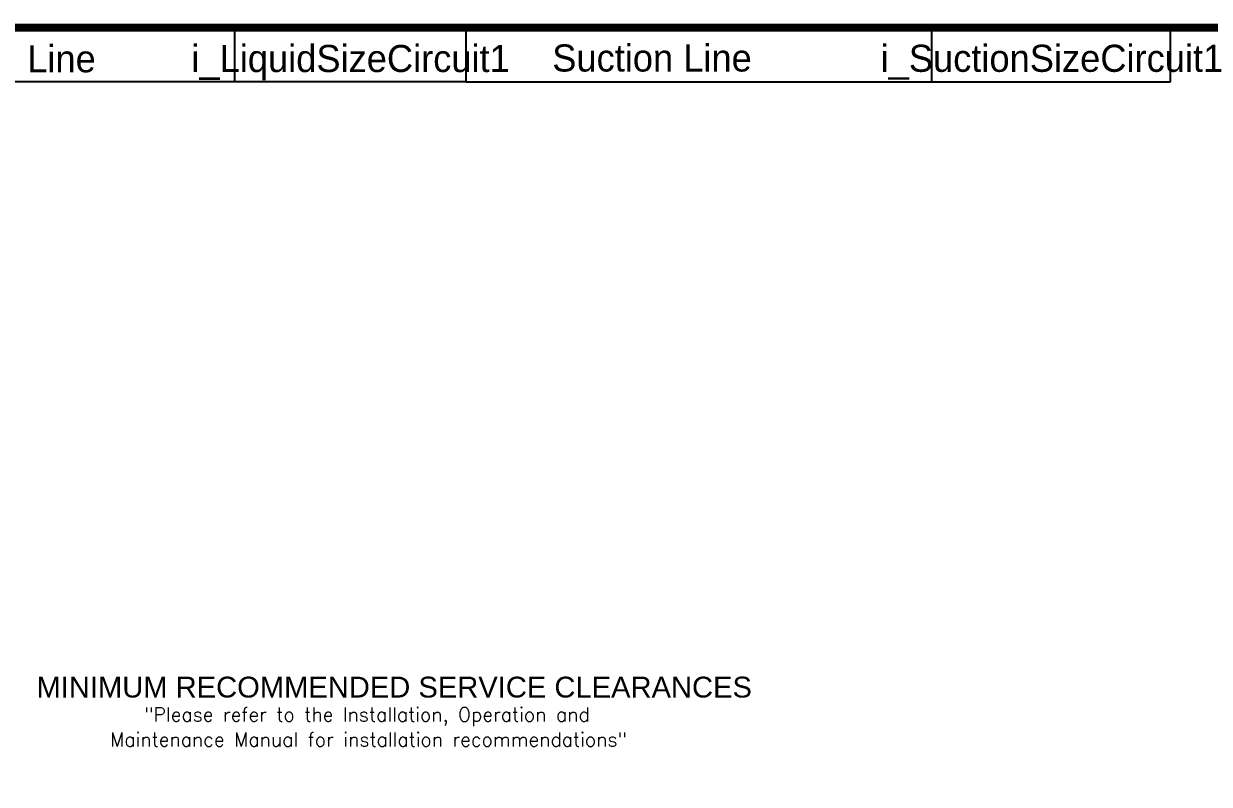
# Model space of a CAD drawing. Extents: x 5 to 331, y -33 to 175.
# Drawn here: x 105.3 to 219, y 92.5 to 165.4 of the extents above; entities that cross this region are included whole.
import ezdxf
from ezdxf.enums import TextEntityAlignment as Align

# ---------------------------------------------------------------- set-up
doc = ezdxf.new("R2010")
doc.units = 0
doc.header["$MEASUREMENT"] = 0
doc.layers.get('0').update_dxf_attribs({"linetype": 'CONTINUOUS'})
doc.layers.add('C1RC', color=7, linetype='CONTINUOUS')
doc.styles.add('dimentions', font='arial.ttf')
doc.styles.add('SIMPLEX', font='SIMPLEX')

msp = doc.modelspace()

# ---------------------------------------------------------------- linework, layer by layer
at = {"const_width": 0.75589}
msp.add_lwpolyline([(19.23947, -23.91297), (321.59427, -23.91297), (321.59427, 165.05878), (19.23947, 165.05878), (19.23947, -23.91297)], dxfattribs=at)
at = {"layer": 'C1RC'}
for p, q in [((125.5327, 159.85884), (125.5327, 165.06753)), ((147.7223, 159.85884), (147.7223, 165.06753)), ((192.35455, 159.85884), (192.35455, 165.06753)), ((215.24002, 159.85884), (215.24002, 164.90185)), ((147.7223, 159.85884), (66.76951, 159.85884)), ((147.7223, 159.85884), (215.24002, 159.85884))]:
    msp.add_line(p, q, dxfattribs=at)

# ---------------------------------------------------------------- texts
at = {"lineweight": 30, "style": 'dimentions'}
msp.add_text('MINIMUM RECOMMENDED SERVICE CLEARANCES', height=1.99998, dxfattribs=at).set_placement((106.50437, 100.81532))
at = {"style": 'SIMPLEX'}
for s, p in [('"Please refer to the Installation, Operation and', (138.18586, 98.52778)), ('Maintenance Manual for installation recommendations"', (138.34426, 96.12071))]:
    msp.add_text(s, height=1.3279867, dxfattribs=at).set_placement(p, align=Align.CENTER)
at = {"layer": 'C1RC'}
msp.add_text('Liquid Line', height=2.599974, dxfattribs=at).set_placement((95.37173, 159.99351), align=Align.BOTTOM_LEFT)
for s, p in [('i_LiquidSizeCircuit1', (136.6256, 160.80164)), ('i_SuctionSizeCircuit1', (203.87619, 160.8207))]:
    msp.add_text(s, height=2.599974, dxfattribs=at).set_placement(p, align=Align.CENTER)
msp.add_text('Suction Line', height=2.599974, dxfattribs=at).set_placement((155.96059, 160.84978))

doc.saveas('drawing.dxf')
